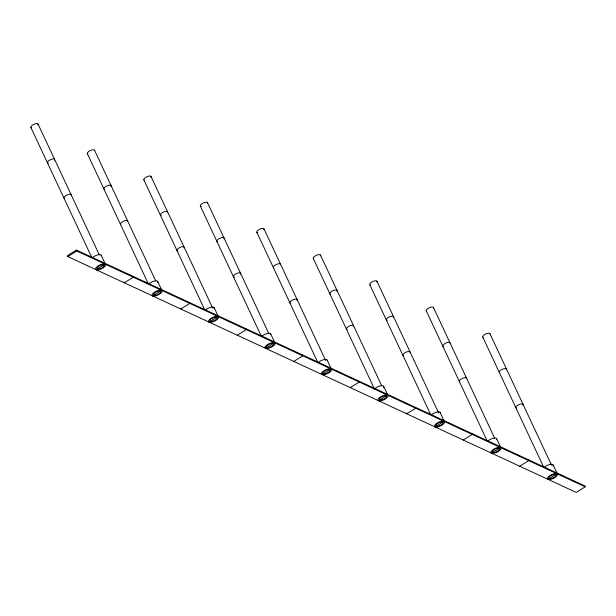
<?xml version="1.0" encoding="UTF-8"?>
<svg xmlns="http://www.w3.org/2000/svg" width="616" height="616" viewBox="0 0 616 616"><rect width="100%" height="100%" fill="white"/><g stroke="black" fill="none" stroke-linecap="round" stroke-linejoin="round"><path stroke-width="0.92" d="M76.399 250.081L67.413 255.686L67.845 256.61L576.214 492.423L585.2 486.817L584.769 485.893L76.399 250.081L76.831 251.005L585.2 486.817M67.845 256.61L76.831 251.005M96.088 269.708L105.074 264.11L104.643 263.186M152.576 295.911L161.561 290.305L161.13 289.381M209.055 322.114L218.049 316.509L217.617 315.585M237.299 335.212L246.292 329.614L245.853 328.682M265.542 348.317L274.536 342.712L274.097 341.788M293.786 361.415L302.772 355.809L302.34 354.885M350.273 387.618L359.259 382.012L358.828 381.088M378.509 400.716L387.502 395.11L387.071 394.186M434.996 426.919L443.99 421.313L443.551 420.389M463.24 440.017L472.233 434.411L471.794 433.487M491.483 453.122L500.469 447.516L500.038 446.592M519.727 466.22L528.713 460.614L528.282 459.69M547.971 479.317L556.956 473.719L556.525 472.788M553.083 464.841L556.98 473.173A5.521 2.087 -25.1 0 0 554.747 472.618M489.897 333.595L551.543 465.195M482.767 337.083L543.597 466.951M496.596 438.638L500.492 446.97M433.41 307.392L494.648 438.13M426.28 310.887L487.11 440.748M440.109 412.443L444.013 420.767A5.521 2.087 -25.1 0 0 441.772 420.22M376.923 281.196L438.569 412.797M430.63 414.545L369.793 284.684A3.973 1.502 -25.1 0 1 373.512 281.25A3.973 1.502 -25.1 0 1 376.846 282.066M415.315 407.292L415.746 408.216L406.752 413.813L406.321 412.889M383.622 386.24L387.526 394.563A5.521 2.087 -25.1 0 0 386.309 394.001M320.443 254.993L381.681 385.724M313.313 258.481L374.143 388.342M327.142 360.037L331.038 368.368M330.584 367.983L331.015 368.915L322.029 374.513L321.59 373.589M263.956 228.79L325.602 360.399M256.826 232.278L317.656 362.146M270.655 333.834L274.551 342.165M207.469 202.587L268.707 333.325M200.339 206.083L261.176 335.943M214.168 307.638L218.072 315.962M150.982 176.392L212.635 307.992M143.859 179.88L204.689 309.74M189.374 302.487L189.805 303.411L180.811 309.009L180.38 308.085M157.681 281.435L161.584 289.759A5.521 2.087 -25.1 0 0 159.351 289.212M94.502 150.189L155.74 280.919M87.372 153.677L148.202 283.537M132.887 276.284L133.318 277.208L124.332 282.813L123.893 281.889M101.201 255.232L105.097 263.563M38.015 123.985L99.253 254.724M30.885 127.474L91.307 256.472M431.724 414.537A5.521 2.087 -25.1 0 1 437.291 411.973A5.521 2.087 -25.1 0 1 440.224 412.982M403.234 355.64A3.973 1.502 -25.1 0 1 406.144 352.121A3.973 1.502 -25.1 0 1 409.956 352.752M370.67 285.093A3.973 1.502 -25.1 0 1 370.124 284.954M387.225 320.428A3.973 1.502 -25.1 0 1 389.12 317.001A3.973 1.502 -25.1 0 1 393.401 317.409M499.276 446.4A5.521 2.087 -25.1 0 1 500.615 447.509M487.356 441.518A5.521 2.087 -25.1 0 1 493.154 438.315A5.521 2.087 -25.1 0 1 496.712 439.185M459.721 381.835A3.973 1.502 -25.1 0 1 462.154 378.54A3.973 1.502 -25.1 0 1 466.605 378.47M426.611 311.157A3.973 1.502 -25.1 0 1 429.521 307.638A3.973 1.502 -25.1 0 1 433.333 308.27M443.713 346.631A3.973 1.502 -25.1 0 1 445.145 343.435A3.973 1.502 -25.1 0 1 450.05 343.127M544.69 466.936A5.521 2.087 -25.1 0 1 550.843 464.295A5.521 2.087 -25.1 0 1 552.968 466.058M516.755 408.177A3.973 1.502 -25.1 0 1 518.641 404.743A3.973 1.502 -25.1 0 1 522.93 405.151M483.098 337.36A3.973 1.502 -25.1 0 1 485.531 334.057A3.973 1.502 -25.1 0 1 489.982 333.988M499.645 372.695A3.973 1.502 -25.1 0 1 502.556 369.184A3.973 1.502 -25.1 0 1 506.375 369.808M103.881 262.994A5.521 2.087 -25.1 0 1 105.221 264.102M92.808 257.326A5.521 2.087 -25.1 0 1 98.383 254.77A5.521 2.087 -25.1 0 1 101.317 255.779M64.326 198.429A3.973 1.502 -25.1 0 1 66.759 195.133A3.973 1.502 -25.1 0 1 71.21 195.056M31.216 127.751A3.973 1.502 -25.1 0 1 34.126 124.232A3.973 1.502 -25.1 0 1 37.938 124.863M48.318 163.225A3.973 1.502 -25.1 0 1 50.204 159.79A3.973 1.502 -25.1 0 1 54.493 160.199M149.295 283.529A5.521 2.087 -25.1 0 1 155.448 280.888A5.521 2.087 -25.1 0 1 157.573 282.652M120.805 224.632A3.973 1.502 -25.1 0 1 123.246 221.337A3.973 1.502 -25.1 0 1 127.697 221.26M87.695 153.954A3.973 1.502 -25.1 0 1 90.136 150.65A3.973 1.502 -25.1 0 1 94.587 150.581M104.25 189.289A3.973 1.502 -25.1 0 1 107.161 185.778A3.973 1.502 -25.1 0 1 110.98 186.402M216.855 315.4A5.521 2.087 -25.1 0 1 218.187 316.509M205.782 309.733A5.521 2.087 -25.1 0 1 211.935 307.091A5.521 2.087 -25.1 0 1 214.06 308.847M177.839 250.966A3.973 1.502 -25.1 0 1 179.733 247.532A3.973 1.502 -25.1 0 1 184.015 247.948M144.183 180.149A3.973 1.502 -25.1 0 1 147.093 176.638A3.973 1.502 -25.1 0 1 150.905 177.262M161.284 215.623A3.973 1.502 -25.1 0 1 163.178 212.197A3.973 1.502 -25.1 0 1 167.46 212.605M273.335 341.595A5.521 2.087 -25.1 0 1 274.674 342.704M261.415 336.713A5.521 2.087 -25.1 0 1 267.221 333.51A5.521 2.087 -25.1 0 1 270.77 334.38M234.326 277.169A3.973 1.502 -25.1 0 1 236.213 273.735A3.973 1.502 -25.1 0 1 240.502 274.143M201.216 206.491A3.973 1.502 -25.1 0 1 203.103 203.057A3.973 1.502 -25.1 0 1 207.392 203.465M217.225 241.695A3.973 1.502 -25.1 0 1 220.135 238.176A3.973 1.502 -25.1 0 1 223.947 238.808M329.822 367.798A5.521 2.087 -25.1 0 1 331.162 368.907M318.749 362.131A5.521 2.087 -25.1 0 1 324.324 359.575A5.521 2.087 -25.1 0 1 327.258 360.583M290.267 303.234A3.973 1.502 -25.1 0 1 293.17 299.723A3.973 1.502 -25.1 0 1 296.989 300.346M257.704 232.686A3.973 1.502 -25.1 0 1 259.59 229.252A3.973 1.502 -25.1 0 1 263.879 229.668M273.712 267.891A3.973 1.502 -25.1 0 1 276.145 264.595A3.973 1.502 -25.1 0 1 280.596 264.526M374.389 389.12A5.521 2.087 -25.1 0 1 380.804 385.778A5.521 2.087 -25.1 0 1 383.514 387.456M347.301 329.568A3.973 1.502 -25.1 0 1 349.187 326.134A3.973 1.502 -25.1 0 1 353.469 326.549M313.636 258.751A3.973 1.502 -25.1 0 1 316.547 255.24A3.973 1.502 -25.1 0 1 320.358 255.863M330.746 294.232A3.973 1.502 -25.1 0 1 332.632 290.798A3.973 1.502 -25.1 0 1 336.913 291.206M436.775 427.088A5.521 2.087 -25.1 0 0 444.56 422.237A5.521 2.087 -25.1 0 0 437.137 423.023A5.521 2.087 -25.1 0 0 436.775 427.088M437.537 426.257A3.973 1.502 -25.1 0 0 443.143 422.761A3.973 1.502 -25.1 0 0 437.799 423.331A3.973 1.502 -25.1 0 0 437.537 426.257M493.262 453.291A5.521 2.087 -25.1 0 0 501.047 448.433A5.521 2.087 -25.1 0 0 493.624 449.226A5.521 2.087 -25.1 0 0 493.262 453.291M494.024 452.46A3.973 1.502 -25.1 0 0 499.63 448.964A3.973 1.502 -25.1 0 0 494.286 449.534A3.973 1.502 -25.1 0 0 494.024 452.46M549.749 479.487A5.521 2.087 -25.1 0 0 557.534 474.636A5.521 2.087 -25.1 0 0 550.111 475.429A5.521 2.087 -25.1 0 0 549.749 479.487M550.504 478.655A3.973 1.502 -25.1 0 0 556.109 475.167A3.973 1.502 -25.1 0 0 550.766 475.729A3.973 1.502 -25.1 0 0 550.504 478.655M97.867 269.877A5.521 2.087 -25.1 0 0 105.652 265.026A5.521 2.087 -25.1 0 0 98.229 265.819A5.521 2.087 -25.1 0 0 97.867 269.877M98.629 269.046A3.973 1.502 -25.1 0 0 104.235 265.558A3.973 1.502 -25.1 0 0 98.891 266.12A3.973 1.502 -25.1 0 0 98.629 269.046M154.354 296.08A5.521 2.087 -25.1 0 0 162.139 291.229A5.521 2.087 -25.1 0 0 154.716 292.015A5.521 2.087 -25.1 0 0 154.354 296.08M155.109 295.249A3.973 1.502 -25.1 0 0 160.714 291.753A3.973 1.502 -25.1 0 0 155.371 292.323A3.973 1.502 -25.1 0 0 155.109 295.249M210.834 322.284A5.521 2.087 -25.1 0 0 218.618 317.433A5.521 2.087 -25.1 0 0 211.196 318.218A5.521 2.087 -25.1 0 0 210.834 322.284M211.596 321.452A3.973 1.502 -25.1 0 0 217.202 317.956A3.973 1.502 -25.1 0 0 211.858 318.526A3.973 1.502 -25.1 0 0 211.596 321.452M267.321 348.487A5.521 2.087 -25.1 0 0 275.106 343.636A5.521 2.087 -25.1 0 0 267.683 344.421A5.521 2.087 -25.1 0 0 267.321 348.487M268.083 347.655A3.973 1.502 -25.1 0 0 273.689 344.159A3.973 1.502 -25.1 0 0 268.345 344.729A3.973 1.502 -25.1 0 0 268.083 347.655M323.808 374.682A5.521 2.087 -25.1 0 0 331.593 369.831A5.521 2.087 -25.1 0 0 324.17 370.624A5.521 2.087 -25.1 0 0 323.808 374.682M324.57 373.85A3.973 1.502 -25.1 0 0 330.176 370.362A3.973 1.502 -25.1 0 0 324.825 370.924A3.973 1.502 -25.1 0 0 324.57 373.85M380.295 400.885A5.521 2.087 -25.1 0 0 388.08 396.034A5.521 2.087 -25.1 0 0 380.657 396.82A5.521 2.087 -25.1 0 0 380.295 400.885M381.05 400.053A3.973 1.502 -25.1 0 0 386.656 396.558A3.973 1.502 -25.1 0 0 381.312 397.127A3.973 1.502 -25.1 0 0 381.05 400.053"/></g></svg>
